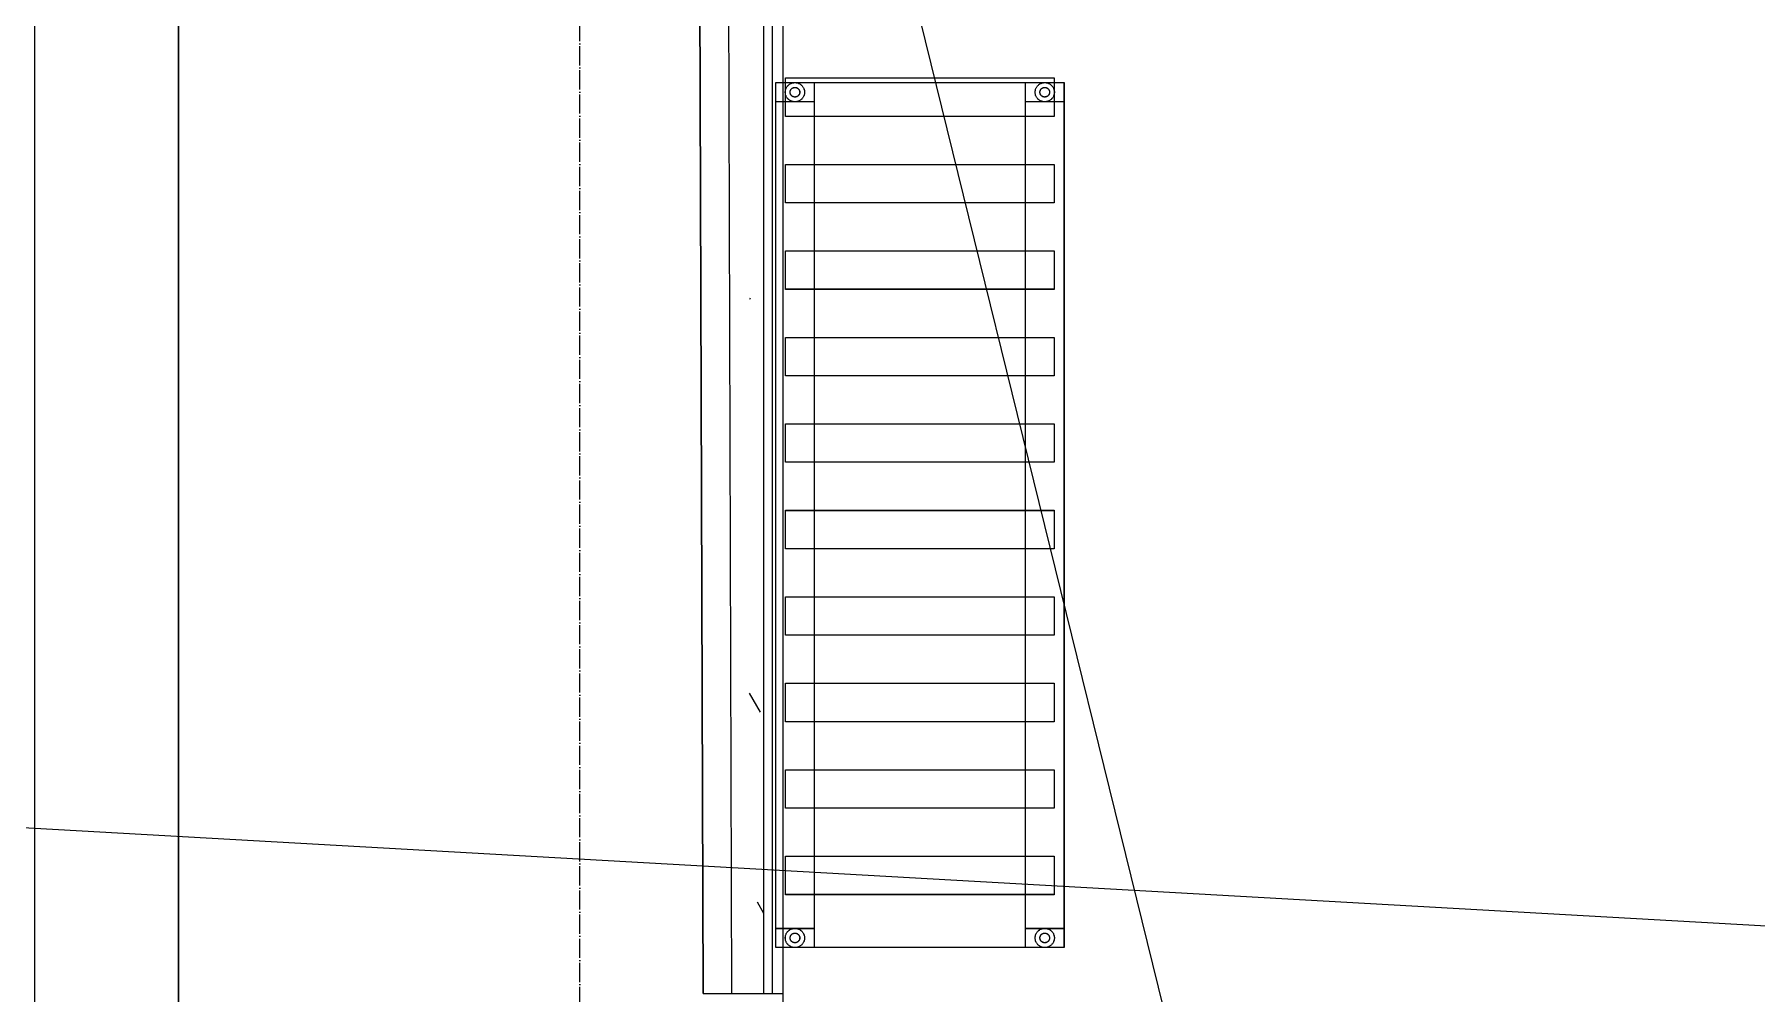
# Model space of a CAD drawing. Header units: millimetres. Extents: x -32 to 417638015, y -35 to 175284279.
# Drawn here: x 214976 to 216769, y 83499 to 84497 of the extents above; entities that cross this region are included whole.
import ezdxf
from ezdxf.enums import TextEntityAlignment as Align

# ---------------------------------------------------------------- set-up
doc = ezdxf.new("R2010")
doc.units = ezdxf.units.MM
doc.linetypes.add('ADSK_Линия сетки', pattern=[25, 20, -2.5, 0, -2.5])
for name, color, linetype, lineweight in [('_ЭМ_ТХ_пищеблок', 7, 'Continuous', 30), ('Атрибут', 7, 'Continuous', 5), ('Оси', 253, 'Continuous', 9), ('Перекрытие', 7, 'Continuous', 18), ('Стены внутренние', 7, 'Continuous', 18), ('Стены несущие', 7, 'Continuous', 30), ('Стены отделка', 7, 'Continuous', 30), ('Стены штриховка', 7, 'Continuous', 9), ('ШТРИХОВКА', 252, 'Continuous', 15)]:
    doc.layers.add(name, color=color, linetype=linetype, lineweight=lineweight)
for name, color, linetype in [('PDF __ЭМ_Надписи', 7, 'Continuous'), ('PLAN', 1, 'Continuous'), ('ЭОМ_Лотки рабочие', 5, 'Continuous')]:
    doc.layers.add(name, color=color, linetype=linetype)
doc.styles.add('ISOCPEUR', font='isocpeur.ttf', dxfattribs={"width": 0.85, "height": 275})

# ---------------------------------------------------------------- blocks, each defined once
blk = doc.blocks.new('_ЭМ_ТХ_Пищеблок')
at = {"layer": 'PLAN', "color": 8}
for points in [[(52553.8, 34813.2), (52553.8, 34833.2)], [(52553.8, 34833.2), (52593.8, 34833.2)], [(52563.8, 34823.2), (52563.8, 34823.8), (52563.9, 34824.5), (52564, 34825.2), (52564.1, 34825.8), (52564.3, 34826.4), (52564.5, 34827), (52564.8, 34827.6), (52565.1, 34828.2), (52565.5, 34828.7), (52565.8, 34829.3), (52566.2, 34829.8), (52566.7, 34830.2), (52567.2, 34830.7), (52567.7, 34831.1), (52568.2, 34831.5), (52568.8, 34831.8), (52569.4, 34832.2), (52570, 34832.4), (52570.6, 34832.7), (52571.2, 34832.8), (52571.8, 34833), (52572.5, 34833.1), (52573.1, 34833.2), (52573.8, 34833.2), (52574.4, 34833.2), (52575.1, 34833.1), (52575.7, 34833), (52576.3, 34832.8), (52577, 34832.7), (52577.6, 34832.4), (52578.2, 34832.2), (52578.8, 34831.8), (52579.3, 34831.5), (52579.9, 34831.1), (52580.4, 34830.7), (52580.9, 34830.2), (52581.3, 34829.8), (52581.7, 34829.3), (52582.1, 34828.7), (52582.4, 34828.2), (52582.7, 34827.6), (52583, 34827), (52583.2, 34826.4), (52583.4, 34825.8), (52583.6, 34825.2), (52583.7, 34824.5), (52583.8, 34823.8), (52583.8, 34823.2)], [(52563.9, 34798), (52563.9, 34838), (52843.7, 34838), (52843.7, 34798), (52563.9, 34798)], [(52568.8, 34823.2), (52568.8, 34823.5), (52568.8, 34823.8), (52568.9, 34824.2), (52568.9, 34824.5), (52569, 34824.8), (52569.2, 34825.1), (52569.3, 34825.4), (52569.4, 34825.7), (52569.6, 34826), (52569.8, 34826.2), (52570, 34826.5), (52570.2, 34826.7), (52570.5, 34826.9), (52570.7, 34827.1), (52571, 34827.3), (52571.3, 34827.5), (52571.6, 34827.7), (52571.9, 34827.8), (52572.2, 34827.9), (52572.5, 34828), (52572.8, 34828.1), (52573.1, 34828.1), (52573.5, 34828.2), (52573.8, 34828.2), (52574.1, 34828.2), (52574.4, 34828.1), (52574.7, 34828.1), (52575.1, 34828), (52575.4, 34827.9), (52575.7, 34827.8), (52576, 34827.7), (52576.3, 34827.5), (52576.6, 34827.3), (52576.8, 34827.1), (52577.1, 34826.9), (52577.3, 34826.7), (52577.5, 34826.5), (52577.7, 34826.2), (52577.9, 34826), (52578.1, 34825.7), (52578.3, 34825.4), (52578.4, 34825.1), (52578.5, 34824.8), (52578.6, 34824.5), (52578.7, 34824.2), (52578.7, 34823.8), (52578.8, 34823.5), (52578.8, 34823.2)], [(52593.8, 34833.2), (52593.8, 34813.2)], [(52813.8, 34833.1), (52593.8, 34833.1)], [(52813.8, 34813.2), (52813.8, 34833.2)], [(52813.8, 34833.2), (52853.8, 34833.2)], [(52823.8, 34823.2), (52823.8, 34823.8), (52823.9, 34824.5), (52824, 34825.2), (52824.1, 34825.8), (52824.3, 34826.4), (52824.5, 34827), (52824.8, 34827.6), (52825.1, 34828.2), (52825.5, 34828.7), (52825.8, 34829.3), (52826.2, 34829.8), (52826.7, 34830.2), (52827.2, 34830.7), (52827.7, 34831.1), (52828.2, 34831.5), (52828.8, 34831.8), (52829.4, 34832.2), (52830, 34832.4), (52830.6, 34832.7), (52831.2, 34832.8), (52831.8, 34833), (52832.5, 34833.1), (52833.1, 34833.2), (52833.8, 34833.2), (52834.4, 34833.2), (52835.1, 34833.1), (52835.7, 34833), (52836.3, 34832.8), (52837, 34832.7), (52837.6, 34832.4), (52838.2, 34832.2), (52838.8, 34831.8), (52839.3, 34831.5), (52839.9, 34831.1), (52840.4, 34830.7), (52840.9, 34830.2), (52841.3, 34829.8), (52841.7, 34829.3), (52842.1, 34828.7), (52842.4, 34828.2), (52842.7, 34827.6), (52843, 34827), (52843.2, 34826.4), (52843.4, 34825.8), (52843.6, 34825.2), (52843.7, 34824.5), (52843.8, 34823.8), (52843.8, 34823.2)], [(52828.8, 34823.2), (52828.8, 34823.5), (52828.8, 34823.8), (52828.9, 34824.2), (52828.9, 34824.5), (52829, 34824.8), (52829.2, 34825.1), (52829.3, 34825.4), (52829.4, 34825.7), (52829.6, 34826), (52829.8, 34826.2), (52830, 34826.5), (52830.2, 34826.7), (52830.5, 34826.9), (52830.7, 34827.1), (52831, 34827.3), (52831.3, 34827.5), (52831.6, 34827.7), (52831.9, 34827.8), (52832.2, 34827.9), (52832.5, 34828), (52832.8, 34828.1), (52833.1, 34828.1), (52833.5, 34828.2), (52833.8, 34828.2), (52834.1, 34828.2), (52834.4, 34828.1), (52834.7, 34828.1), (52835.1, 34828), (52835.4, 34827.9), (52835.7, 34827.8), (52836, 34827.7), (52836.3, 34827.5), (52836.6, 34827.3), (52836.8, 34827.1), (52837.1, 34826.9), (52837.3, 34826.7), (52837.5, 34826.5), (52837.7, 34826.2), (52837.9, 34826), (52838.1, 34825.7), (52838.3, 34825.4), (52838.4, 34825.1), (52838.5, 34824.8), (52838.6, 34824.5), (52838.7, 34824.2), (52838.7, 34823.8), (52838.8, 34823.5), (52838.8, 34823.2)], [(52853.8, 34833.2), (52853.8, 34813.2)], [(52593.8, 34813.2), (52553.8, 34813.2)], [(52553.8, 33953.2), (52553.8, 34813.2)], [(52553.9, 33953.2), (52553.9, 34813.2)], [(52583.8, 34823.2), (52583.8, 34822.5), (52583.7, 34821.9), (52583.6, 34821.2), (52583.4, 34820.6), (52583.2, 34819.9), (52583, 34819.3), (52582.7, 34818.8), (52582.4, 34818.2), (52582.1, 34817.6), (52581.7, 34817.1), (52581.3, 34816.6), (52580.9, 34816.1), (52580.4, 34815.7), (52579.9, 34815.3), (52579.3, 34814.9), (52578.8, 34814.5), (52578.2, 34814.2), (52577.6, 34813.9), (52577, 34813.7), (52576.3, 34813.5), (52575.7, 34813.4), (52575.1, 34813.3), (52574.4, 34813.2), (52573.8, 34813.2), (52573.1, 34813.2), (52572.5, 34813.3), (52571.8, 34813.4), (52571.2, 34813.5), (52570.6, 34813.7), (52570, 34813.9), (52569.4, 34814.2), (52568.8, 34814.5), (52568.2, 34814.9), (52567.7, 34815.3), (52567.2, 34815.7), (52566.7, 34816.1), (52566.2, 34816.6), (52565.8, 34817.1), (52565.5, 34817.6), (52565.1, 34818.2), (52564.8, 34818.8), (52564.5, 34819.3), (52564.3, 34819.9), (52564.1, 34820.6), (52564, 34821.2), (52563.9, 34821.9), (52563.8, 34822.5), (52563.8, 34823.2)], [(52578.8, 34823.2), (52578.8, 34822.8), (52578.7, 34822.5), (52578.7, 34822.2), (52578.6, 34821.9), (52578.5, 34821.6), (52578.4, 34821.3), (52578.3, 34821), (52578.1, 34820.7), (52577.9, 34820.4), (52577.7, 34820.1), (52577.5, 34819.9), (52577.3, 34819.7), (52577.1, 34819.4), (52576.8, 34819.2), (52576.6, 34819), (52576.3, 34818.8), (52576, 34818.7), (52575.7, 34818.6), (52575.4, 34818.4), (52575.1, 34818.3), (52574.7, 34818.3), (52574.4, 34818.2), (52574.1, 34818.2), (52573.8, 34818.2), (52573.5, 34818.2), (52573.1, 34818.2), (52572.8, 34818.3), (52572.5, 34818.3), (52572.2, 34818.4), (52571.9, 34818.6), (52571.6, 34818.7), (52571.3, 34818.8), (52571, 34819), (52570.7, 34819.2), (52570.5, 34819.4), (52570.2, 34819.7), (52570, 34819.9), (52569.8, 34820.1), (52569.6, 34820.4), (52569.4, 34820.7), (52569.3, 34821), (52569.2, 34821.3), (52569, 34821.6), (52568.9, 34821.9), (52568.9, 34822.2), (52568.8, 34822.5), (52568.8, 34822.8), (52568.8, 34823.2)], [(52593.8, 34813.2), (52593.8, 33953.2)], [(52853.8, 34813.2), (52813.8, 34813.2)], [(52813.8, 33953.2), (52813.8, 34813.2)], [(52843.8, 34823.2), (52843.8, 34822.5), (52843.7, 34821.9), (52843.6, 34821.2), (52843.4, 34820.6), (52843.2, 34819.9), (52843, 34819.3), (52842.7, 34818.8), (52842.4, 34818.2), (52842.1, 34817.6), (52841.7, 34817.1), (52841.3, 34816.6), (52840.9, 34816.1), (52840.4, 34815.7), (52839.9, 34815.3), (52839.3, 34814.9), (52838.8, 34814.5), (52838.2, 34814.2), (52837.6, 34813.9), (52837, 34813.7), (52836.3, 34813.5), (52835.7, 34813.4), (52835.1, 34813.3), (52834.4, 34813.2), (52833.8, 34813.2), (52833.1, 34813.2), (52832.5, 34813.3), (52831.8, 34813.4), (52831.2, 34813.5), (52830.6, 34813.7), (52830, 34813.9), (52829.4, 34814.2), (52828.8, 34814.5), (52828.2, 34814.9), (52827.7, 34815.3), (52827.2, 34815.7), (52826.7, 34816.1), (52826.2, 34816.6), (52825.8, 34817.1), (52825.5, 34817.6), (52825.1, 34818.2), (52824.8, 34818.8), (52824.5, 34819.3), (52824.3, 34819.9), (52824.1, 34820.6), (52824, 34821.2), (52823.9, 34821.9), (52823.8, 34822.5), (52823.8, 34823.2)], [(52838.8, 34823.2), (52838.8, 34822.8), (52838.7, 34822.5), (52838.7, 34822.2), (52838.6, 34821.9), (52838.5, 34821.6), (52838.4, 34821.3), (52838.3, 34821), (52838.1, 34820.7), (52837.9, 34820.4), (52837.7, 34820.1), (52837.5, 34819.9), (52837.3, 34819.7), (52837.1, 34819.4), (52836.8, 34819.2), (52836.6, 34819), (52836.3, 34818.8), (52836, 34818.7), (52835.7, 34818.6), (52835.4, 34818.4), (52835.1, 34818.3), (52834.7, 34818.3), (52834.4, 34818.2), (52834.1, 34818.2), (52833.8, 34818.2), (52833.5, 34818.2), (52833.1, 34818.2), (52832.8, 34818.3), (52832.5, 34818.3), (52832.2, 34818.4), (52831.9, 34818.6), (52831.6, 34818.7), (52831.3, 34818.8), (52831, 34819), (52830.7, 34819.2), (52830.5, 34819.4), (52830.2, 34819.7), (52830, 34819.9), (52829.8, 34820.1), (52829.6, 34820.4), (52829.4, 34820.7), (52829.3, 34821), (52829.2, 34821.3), (52829, 34821.6), (52828.9, 34821.9), (52828.9, 34822.2), (52828.8, 34822.5), (52828.8, 34822.8), (52828.8, 34823.2)], [(52853.7, 34813.2), (52853.7, 33953.2)], [(52853.8, 34813.2), (52853.8, 33953.2)], [(52563.9, 34708), (52563.9, 34748), (52843.7, 34748), (52843.7, 34708), (52563.9, 34708)], [(52563.9, 34618.1), (52563.9, 34658.1), (52843.7, 34658.1), (52843.7, 34618.1), (52563.9, 34618.1)], [(52563.9, 34528.1), (52563.9, 34568.1), (52843.7, 34568.1), (52843.7, 34528.1), (52563.9, 34528.1)], [(52563.9, 34438.1), (52563.9, 34478.1), (52843.7, 34478.1), (52843.7, 34438.1), (52563.9, 34438.1)], [(52563.9, 34348.1), (52563.9, 34388.1), (52843.7, 34388.1), (52843.7, 34348.1), (52563.9, 34348.1)], [(52563.9, 34258.2), (52563.9, 34298.2), (52843.7, 34298.2), (52843.7, 34258.2), (52563.9, 34258.2)], [(52563.9, 34168.2), (52563.9, 34208.2), (52843.7, 34208.2), (52843.7, 34168.2), (52563.9, 34168.2)], [(52563.9, 34078.2), (52563.9, 34118.2), (52843.7, 34118.2), (52843.7, 34078.2), (52563.9, 34078.2)], [(52563.9, 33988.2), (52563.9, 34028.2), (52843.7, 34028.2), (52843.7, 33988.2), (52563.9, 33988.2)], [(52553.8, 33933.2), (52553.8, 33953.2)], [(52553.8, 33953.2), (52593.8, 33953.2)], [(52563.8, 33943.2), (52563.8, 33943.8), (52563.9, 33944.5), (52564, 33945.2), (52564.1, 33945.8), (52564.3, 33946.4), (52564.5, 33947), (52564.8, 33947.6), (52565.1, 33948.2), (52565.5, 33948.7), (52565.8, 33949.3), (52566.2, 33949.8), (52566.7, 33950.2), (52567.2, 33950.7), (52567.7, 33951.1), (52568.2, 33951.5), (52568.8, 33951.8), (52569.4, 33952.2), (52570, 33952.4), (52570.6, 33952.7), (52571.2, 33952.8), (52571.8, 33953), (52572.5, 33953.1), (52573.1, 33953.2), (52573.8, 33953.2), (52574.4, 33953.2), (52575.1, 33953.1), (52575.7, 33953), (52576.3, 33952.8), (52577, 33952.7), (52577.6, 33952.4), (52578.2, 33952.2), (52578.8, 33951.8), (52579.3, 33951.5), (52579.9, 33951.1), (52580.4, 33950.7), (52580.9, 33950.2), (52581.3, 33949.8), (52581.7, 33949.3), (52582.1, 33948.7), (52582.4, 33948.2), (52582.7, 33947.6), (52583, 33947), (52583.2, 33946.4), (52583.4, 33945.8), (52583.6, 33945.2), (52583.7, 33944.5), (52583.8, 33943.8), (52583.8, 33943.2)], [(52568.8, 33943.2), (52568.8, 33943.5), (52568.8, 33943.8), (52568.9, 33944.2), (52568.9, 33944.5), (52569, 33944.8), (52569.2, 33945.1), (52569.3, 33945.4), (52569.4, 33945.7), (52569.6, 33946), (52569.8, 33946.2), (52570, 33946.5), (52570.2, 33946.7), (52570.5, 33946.9), (52570.7, 33947.1), (52571, 33947.3), (52571.3, 33947.5), (52571.6, 33947.7), (52571.9, 33947.8), (52572.2, 33947.9), (52572.5, 33948), (52572.8, 33948.1), (52573.1, 33948.1), (52573.5, 33948.2), (52573.8, 33948.2), (52574.1, 33948.2), (52574.4, 33948.1), (52574.7, 33948.1), (52575.1, 33948), (52575.4, 33947.9), (52575.7, 33947.8), (52576, 33947.7), (52576.3, 33947.5), (52576.6, 33947.3), (52576.8, 33947.1), (52577.1, 33946.9), (52577.3, 33946.7), (52577.5, 33946.5), (52577.7, 33946.2), (52577.9, 33946), (52578.1, 33945.7), (52578.3, 33945.4), (52578.4, 33945.1), (52578.5, 33944.8), (52578.6, 33944.5), (52578.7, 33944.2), (52578.7, 33943.8), (52578.8, 33943.5), (52578.8, 33943.2)], [(52593.8, 33953.2), (52593.8, 33933.2)], [(52813.8, 33953.2), (52853.8, 33953.2)], [(52813.8, 33933.2), (52813.8, 33953.2)], [(52823.8, 33943.2), (52823.8, 33943.8), (52823.9, 33944.5), (52824, 33945.2), (52824.1, 33945.8), (52824.3, 33946.4), (52824.5, 33947), (52824.8, 33947.6), (52825.1, 33948.2), (52825.5, 33948.7), (52825.8, 33949.3), (52826.2, 33949.8), (52826.7, 33950.2), (52827.2, 33950.7), (52827.7, 33951.1), (52828.2, 33951.5), (52828.8, 33951.8), (52829.4, 33952.2), (52830, 33952.4), (52830.6, 33952.7), (52831.2, 33952.8), (52831.8, 33953), (52832.5, 33953.1), (52833.1, 33953.2), (52833.8, 33953.2), (52834.4, 33953.2), (52835.1, 33953.1), (52835.7, 33953), (52836.3, 33952.8), (52837, 33952.7), (52837.6, 33952.4), (52838.2, 33952.2), (52838.8, 33951.8), (52839.3, 33951.5), (52839.9, 33951.1), (52840.4, 33950.7), (52840.9, 33950.2), (52841.3, 33949.8), (52841.7, 33949.3), (52842.1, 33948.7), (52842.4, 33948.2), (52842.7, 33947.6), (52843, 33947), (52843.2, 33946.4), (52843.4, 33945.8), (52843.6, 33945.2), (52843.7, 33944.5), (52843.8, 33943.8), (52843.8, 33943.2)], [(52828.8, 33943.2), (52828.8, 33943.5), (52828.8, 33943.8), (52828.9, 33944.2), (52828.9, 33944.5), (52829, 33944.8), (52829.2, 33945.1), (52829.3, 33945.4), (52829.4, 33945.7), (52829.6, 33946), (52829.8, 33946.2), (52830, 33946.5), (52830.2, 33946.7), (52830.5, 33946.9), (52830.7, 33947.1), (52831, 33947.3), (52831.3, 33947.5), (52831.6, 33947.7), (52831.9, 33947.8), (52832.2, 33947.9), (52832.5, 33948), (52832.8, 33948.1), (52833.1, 33948.1), (52833.5, 33948.2), (52833.8, 33948.2), (52834.1, 33948.2), (52834.4, 33948.1), (52834.7, 33948.1), (52835.1, 33948), (52835.4, 33947.9), (52835.7, 33947.8), (52836, 33947.7), (52836.3, 33947.5), (52836.6, 33947.3), (52836.8, 33947.1), (52837.1, 33946.9), (52837.3, 33946.7), (52837.5, 33946.5), (52837.7, 33946.2), (52837.9, 33946), (52838.1, 33945.7), (52838.3, 33945.4), (52838.4, 33945.1), (52838.5, 33944.8), (52838.6, 33944.5), (52838.7, 33944.2), (52838.7, 33943.8), (52838.8, 33943.5), (52838.8, 33943.2)], [(52853.8, 33953.2), (52853.8, 33933.2)], [(52593.8, 33933.2), (52553.8, 33933.2)], [(52583.8, 33943.2), (52583.8, 33942.5), (52583.7, 33941.9), (52583.6, 33941.2), (52583.4, 33940.6), (52583.2, 33939.9), (52583, 33939.3), (52582.7, 33938.8), (52582.4, 33938.2), (52582.1, 33937.6), (52581.7, 33937.1), (52581.3, 33936.6), (52580.9, 33936.1), (52580.4, 33935.7), (52579.9, 33935.3), (52579.3, 33934.9), (52578.8, 33934.5), (52578.2, 33934.2), (52577.6, 33933.9), (52577, 33933.7), (52576.3, 33933.5), (52575.7, 33933.4), (52575.1, 33933.3), (52574.4, 33933.2), (52573.8, 33933.2), (52573.1, 33933.2), (52572.5, 33933.3), (52571.8, 33933.4), (52571.2, 33933.5), (52570.6, 33933.7), (52570, 33933.9), (52569.4, 33934.2), (52568.8, 33934.5), (52568.2, 33934.9), (52567.7, 33935.3), (52567.2, 33935.7), (52566.7, 33936.1), (52566.2, 33936.6), (52565.8, 33937.1), (52565.5, 33937.6), (52565.1, 33938.2), (52564.8, 33938.8), (52564.5, 33939.3), (52564.3, 33939.9), (52564.1, 33940.6), (52564, 33941.2), (52563.9, 33941.9), (52563.8, 33942.5), (52563.8, 33943.2)], [(52578.8, 33943.2), (52578.8, 33942.8), (52578.7, 33942.5), (52578.7, 33942.2), (52578.6, 33941.9), (52578.5, 33941.6), (52578.4, 33941.3), (52578.3, 33941), (52578.1, 33940.7), (52577.9, 33940.4), (52577.7, 33940.1), (52577.5, 33939.9), (52577.3, 33939.7), (52577.1, 33939.4), (52576.8, 33939.2), (52576.6, 33939), (52576.3, 33938.8), (52576, 33938.7), (52575.7, 33938.6), (52575.4, 33938.4), (52575.1, 33938.3), (52574.7, 33938.3), (52574.4, 33938.2), (52574.1, 33938.2), (52573.8, 33938.2), (52573.5, 33938.2), (52573.1, 33938.2), (52572.8, 33938.3), (52572.5, 33938.3), (52572.2, 33938.4), (52571.9, 33938.6), (52571.6, 33938.7), (52571.3, 33938.8), (52571, 33939), (52570.7, 33939.2), (52570.5, 33939.4), (52570.2, 33939.7), (52570, 33939.9), (52569.8, 33940.1), (52569.6, 33940.4), (52569.4, 33940.7), (52569.3, 33941), (52569.2, 33941.3), (52569, 33941.6), (52568.9, 33941.9), (52568.9, 33942.2), (52568.8, 33942.5), (52568.8, 33942.8), (52568.8, 33943.2)], [(52813.8, 33933.3), (52593.8, 33933.3)], [(52853.8, 33933.2), (52813.8, 33933.2)], [(52843.8, 33943.2), (52843.8, 33942.5), (52843.7, 33941.9), (52843.6, 33941.2), (52843.4, 33940.6), (52843.2, 33939.9), (52843, 33939.3), (52842.7, 33938.8), (52842.4, 33938.2), (52842.1, 33937.6), (52841.7, 33937.1), (52841.3, 33936.6), (52840.9, 33936.1), (52840.4, 33935.7), (52839.9, 33935.3), (52839.3, 33934.9), (52838.8, 33934.5), (52838.2, 33934.2), (52837.6, 33933.9), (52837, 33933.7), (52836.3, 33933.5), (52835.7, 33933.4), (52835.1, 33933.3), (52834.4, 33933.2), (52833.8, 33933.2), (52833.1, 33933.2), (52832.5, 33933.3), (52831.8, 33933.4), (52831.2, 33933.5), (52830.6, 33933.7), (52830, 33933.9), (52829.4, 33934.2), (52828.8, 33934.5), (52828.2, 33934.9), (52827.7, 33935.3), (52827.2, 33935.7), (52826.7, 33936.1), (52826.2, 33936.6), (52825.8, 33937.1), (52825.5, 33937.6), (52825.1, 33938.2), (52824.8, 33938.8), (52824.5, 33939.3), (52824.3, 33939.9), (52824.1, 33940.6), (52824, 33941.2), (52823.9, 33941.9), (52823.8, 33942.5), (52823.8, 33943.2)], [(52838.8, 33943.2), (52838.8, 33942.8), (52838.7, 33942.5), (52838.7, 33942.2), (52838.6, 33941.9), (52838.5, 33941.6), (52838.4, 33941.3), (52838.3, 33941), (52838.1, 33940.7), (52837.9, 33940.4), (52837.7, 33940.1), (52837.5, 33939.9), (52837.3, 33939.7), (52837.1, 33939.4), (52836.8, 33939.2), (52836.6, 33939), (52836.3, 33938.8), (52836, 33938.7), (52835.7, 33938.6), (52835.4, 33938.4), (52835.1, 33938.3), (52834.7, 33938.3), (52834.4, 33938.2), (52834.1, 33938.2), (52833.8, 33938.2), (52833.5, 33938.2), (52833.1, 33938.2), (52832.8, 33938.3), (52832.5, 33938.3), (52832.2, 33938.4), (52831.9, 33938.6), (52831.6, 33938.7), (52831.3, 33938.8), (52831, 33939), (52830.7, 33939.2), (52830.5, 33939.4), (52830.2, 33939.7), (52830, 33939.9), (52829.8, 33940.1), (52829.6, 33940.4), (52829.4, 33940.7), (52829.3, 33941), (52829.2, 33941.3), (52829, 33941.6), (52828.9, 33941.9), (52828.9, 33942.2), (52828.8, 33942.5), (52828.8, 33942.8), (52828.8, 33943.2)]]:
    blk.add_lwpolyline(points, dxfattribs=at)
at = {"layer": 'Атрибут', "color": 8, "style": 'ISOCPEUR', "width": 0.85}
blk.add_attdef('№_ПОЗИЦИИ', text='', height=150, rotation=90, dxfattribs=at).set_placement((58331.7, 39155.2), align=Align.MIDDLE_CENTER)
blk = doc.blocks.new('ТХ пищеблок....')
at = {"layer": 'PLAN', "color": 8}
for points in [[(-111.5, 19481), (-111.5, 19501)], [(-111.5, 19501), (-71.5, 19501)], [(-101.5, 19491), (-101.5, 19491.7), (-101.4, 19492.4), (-101.3, 19493), (-101.2, 19493.6), (-101, 19494.3), (-100.7, 19494.9), (-100.5, 19495.5), (-100.2, 19496), (-99.8, 19496.6), (-99.5, 19497.1), (-99, 19497.6), (-98.6, 19498.1), (-98.1, 19498.5), (-97.6, 19499), (-97.1, 19499.3), (-96.5, 19499.7), (-95.9, 19500), (-95.3, 19500.3), (-94.7, 19500.5), (-94.1, 19500.7), (-93.4, 19500.8), (-92.8, 19501), (-92.2, 19501), (-91.5, 19501), (-90.9, 19501), (-90.2, 19501), (-89.6, 19500.8), (-88.9, 19500.7), (-88.3, 19500.5), (-87.7, 19500.3), (-87.1, 19500), (-86.5, 19499.7), (-85.9, 19499.3), (-85.4, 19499), (-84.9, 19498.5), (-84.4, 19498.1), (-84, 19497.6), (-83.6, 19497.1), (-83.2, 19496.6), (-82.9, 19496), (-82.5, 19495.5), (-82.3, 19494.9), (-82.1, 19494.3), (-81.9, 19493.6), (-81.7, 19493), (-81.6, 19492.4), (-81.5, 19491.7), (-81.5, 19491)], [(-101.4, 19465.9), (-101.4, 19505.9), (178.4, 19505.9), (178.4, 19465.9), (-101.4, 19465.9)], [(-71.5, 19501), (-71.5, 19481)], [(148.5, 19500.9), (-71.5, 19500.9)], [(148.5, 19481), (148.5, 19501)], [(148.5, 19501), (188.5, 19501)], [(158.5, 19491), (158.5, 19491.7), (158.6, 19492.4), (158.7, 19493), (158.8, 19493.6), (159, 19494.3), (159.3, 19494.9), (159.5, 19495.5), (159.8, 19496), (160.2, 19496.6), (160.5, 19497.1), (161, 19497.6), (161.4, 19498.1), (161.9, 19498.5), (162.4, 19499), (162.9, 19499.3), (163.5, 19499.7), (164.1, 19500), (164.7, 19500.3), (165.3, 19500.5), (165.9, 19500.7), (166.6, 19500.8), (167.2, 19501), (167.8, 19501), (168.5, 19501), (169.1, 19501), (169.8, 19501), (170.4, 19500.8), (171.1, 19500.7), (171.7, 19500.5), (172.3, 19500.3), (172.9, 19500), (173.5, 19499.7), (174.1, 19499.3), (174.6, 19499), (175.1, 19498.5), (175.6, 19498.1), (176, 19497.6), (176.4, 19497.1), (176.8, 19496.6), (177.1, 19496), (177.5, 19495.5), (177.7, 19494.9), (177.9, 19494.3), (178.1, 19493.6), (178.3, 19493), (178.4, 19492.4), (178.5, 19491.7), (178.5, 19491)], [(188.5, 19501), (188.5, 19481)], [(-81.5, 19491), (-81.5, 19490.4), (-81.6, 19489.7), (-81.7, 19489.1), (-81.9, 19488.4), (-82.1, 19487.8), (-82.3, 19487.2), (-82.5, 19486.6), (-82.9, 19486), (-83.2, 19485.5), (-83.6, 19485), (-84, 19484.5), (-84.4, 19484), (-84.9, 19483.5), (-85.4, 19483.1), (-85.9, 19482.7), (-86.5, 19482.4), (-87.1, 19482.1), (-87.7, 19481.8), (-88.3, 19481.6), (-88.9, 19481.4), (-89.6, 19481.2), (-90.2, 19481.1), (-90.9, 19481.1), (-91.5, 19481), (-92.2, 19481.1), (-92.8, 19481.1), (-93.4, 19481.2), (-94.1, 19481.4), (-94.7, 19481.6), (-95.3, 19481.8), (-95.9, 19482.1), (-96.5, 19482.4), (-97.1, 19482.7), (-97.6, 19483.1), (-98.1, 19483.5), (-98.6, 19484), (-99, 19484.5), (-99.5, 19485), (-99.8, 19485.5), (-100.2, 19486), (-100.5, 19486.6), (-100.7, 19487.2), (-101, 19487.8), (-101.2, 19488.4), (-101.3, 19489.1), (-101.4, 19489.7), (-101.5, 19490.4), (-101.5, 19491)], [(-96.5, 19491), (-96.5, 19491.4), (-96.5, 19491.7), (-96.4, 19492), (-96.3, 19492.3), (-96.2, 19492.7), (-96.1, 19493), (-96, 19493.3), (-95.8, 19493.5), (-95.7, 19493.8), (-95.5, 19494.1), (-95.3, 19494.3), (-95.1, 19494.6), (-94.8, 19494.8), (-94.6, 19495), (-94.3, 19495.2), (-94, 19495.4), (-93.7, 19495.5), (-93.4, 19495.7), (-93.1, 19495.8), (-92.8, 19495.9), (-92.5, 19495.9), (-92.2, 19496), (-91.8, 19496), (-91.5, 19496), (-91.2, 19496), (-90.9, 19496), (-90.5, 19495.9), (-90.2, 19495.9), (-89.9, 19495.8), (-89.6, 19495.7), (-89.3, 19495.5), (-89, 19495.4), (-88.7, 19495.2), (-88.5, 19495), (-88.2, 19494.8), (-88, 19494.6), (-87.7, 19494.3), (-87.5, 19494.1), (-87.4, 19493.8), (-87.2, 19493.5), (-87, 19493.3), (-86.9, 19493), (-86.8, 19492.7), (-86.7, 19492.3), (-86.6, 19492), (-86.6, 19491.7), (-86.5, 19491.4), (-86.5, 19491)], [(-86.5, 19491), (-86.5, 19490.7), (-86.6, 19490.4), (-86.6, 19490.1), (-86.7, 19489.7), (-86.8, 19489.4), (-86.9, 19489.1), (-87, 19488.8), (-87.2, 19488.5), (-87.4, 19488.3), (-87.5, 19488), (-87.7, 19487.7), (-88, 19487.5), (-88.2, 19487.3), (-88.5, 19487.1), (-88.7, 19486.9), (-89, 19486.7), (-89.3, 19486.6), (-89.6, 19486.4), (-89.9, 19486.3), (-90.2, 19486.2), (-90.5, 19486.1), (-90.9, 19486.1), (-91.2, 19486), (-91.5, 19486), (-91.8, 19486), (-92.2, 19486.1), (-92.5, 19486.1), (-92.8, 19486.2), (-93.1, 19486.3), (-93.4, 19486.4), (-93.7, 19486.6), (-94, 19486.7), (-94.3, 19486.9), (-94.6, 19487.1), (-94.8, 19487.3), (-95.1, 19487.5), (-95.3, 19487.7), (-95.5, 19488), (-95.7, 19488.3), (-95.8, 19488.5), (-96, 19488.8), (-96.1, 19489.1), (-96.2, 19489.4), (-96.3, 19489.7), (-96.4, 19490.1), (-96.5, 19490.4), (-96.5, 19490.7), (-96.5, 19491)], [(178.5, 19491), (178.5, 19490.4), (178.4, 19489.7), (178.3, 19489.1), (178.1, 19488.4), (177.9, 19487.8), (177.7, 19487.2), (177.5, 19486.6), (177.1, 19486), (176.8, 19485.5), (176.4, 19485), (176, 19484.5), (175.6, 19484), (175.1, 19483.5), (174.6, 19483.1), (174.1, 19482.7), (173.5, 19482.4), (172.9, 19482.1), (172.3, 19481.8), (171.7, 19481.6), (171.1, 19481.4), (170.4, 19481.2), (169.8, 19481.1), (169.1, 19481.1), (168.5, 19481), (167.8, 19481.1), (167.2, 19481.1), (166.6, 19481.2), (165.9, 19481.4), (165.3, 19481.6), (164.7, 19481.8), (164.1, 19482.1), (163.5, 19482.4), (162.9, 19482.7), (162.4, 19483.1), (161.9, 19483.5), (161.4, 19484), (161, 19484.5), (160.5, 19485), (160.2, 19485.5), (159.8, 19486), (159.5, 19486.6), (159.3, 19487.2), (159, 19487.8), (158.8, 19488.4), (158.7, 19489.1), (158.6, 19489.7), (158.5, 19490.4), (158.5, 19491)], [(163.5, 19491), (163.5, 19491.4), (163.5, 19491.7), (163.6, 19492), (163.7, 19492.3), (163.8, 19492.7), (163.9, 19493), (164, 19493.3), (164.2, 19493.5), (164.3, 19493.8), (164.5, 19494.1), (164.7, 19494.3), (164.9, 19494.6), (165.2, 19494.8), (165.4, 19495), (165.7, 19495.2), (166, 19495.4), (166.3, 19495.5), (166.6, 19495.7), (166.9, 19495.8), (167.2, 19495.9), (167.5, 19495.9), (167.8, 19496), (168.2, 19496), (168.5, 19496), (168.8, 19496), (169.1, 19496), (169.5, 19495.9), (169.8, 19495.9), (170.1, 19495.8), (170.4, 19495.7), (170.7, 19495.5), (171, 19495.4), (171.3, 19495.2), (171.5, 19495), (171.8, 19494.8), (172, 19494.6), (172.3, 19494.3), (172.5, 19494.1), (172.6, 19493.8), (172.8, 19493.5), (173, 19493.3), (173.1, 19493), (173.2, 19492.7), (173.3, 19492.3), (173.4, 19492), (173.4, 19491.7), (173.5, 19491.4), (173.5, 19491)], [(173.5, 19491), (173.5, 19490.7), (173.4, 19490.4), (173.4, 19490.1), (173.3, 19489.7), (173.2, 19489.4), (173.1, 19489.1), (173, 19488.8), (172.8, 19488.5), (172.6, 19488.3), (172.5, 19488), (172.3, 19487.7), (172, 19487.5), (171.8, 19487.3), (171.5, 19487.1), (171.3, 19486.9), (171, 19486.7), (170.7, 19486.6), (170.4, 19486.4), (170.1, 19486.3), (169.8, 19486.2), (169.5, 19486.1), (169.1, 19486.1), (168.8, 19486), (168.5, 19486), (168.2, 19486), (167.8, 19486.1), (167.5, 19486.1), (167.2, 19486.2), (166.9, 19486.3), (166.6, 19486.4), (166.3, 19486.6), (166, 19486.7), (165.7, 19486.9), (165.4, 19487.1), (165.2, 19487.3), (164.9, 19487.5), (164.7, 19487.7), (164.5, 19488), (164.3, 19488.3), (164.2, 19488.5), (164, 19488.8), (163.9, 19489.1), (163.8, 19489.4), (163.7, 19489.7), (163.6, 19490.1), (163.5, 19490.4), (163.5, 19490.7), (163.5, 19491)], [(-71.5, 19481), (-111.5, 19481)], [(-111.5, 18621), (-111.5, 19481)], [(-111.4, 18621), (-111.4, 19481)], [(-71.5, 19481), (-71.5, 18621)], [(188.5, 19481), (148.5, 19481)], [(148.5, 18621), (148.5, 19481)], [(188.4, 19481), (188.4, 18621)], [(188.5, 19481), (188.5, 18621)], [(-101.4, 19375.9), (-101.4, 19415.9), (178.4, 19415.9), (178.4, 19375.9), (-101.4, 19375.9)], [(-101.4, 19285.9), (-101.4, 19325.9), (178.4, 19325.9), (178.4, 19285.9), (-101.4, 19285.9)], [(-101.4, 19195.9), (-101.4, 19235.9), (178.4, 19235.9), (178.4, 19195.9), (-101.4, 19195.9)], [(-101.4, 19106), (-101.4, 19146), (178.4, 19146), (178.4, 19106), (-101.4, 19106)], [(-101.4, 19016), (-101.4, 19056), (178.4, 19056), (178.4, 19016), (-101.4, 19016)], [(-101.4, 18926), (-101.4, 18966), (178.4, 18966), (178.4, 18926), (-101.4, 18926)], [(-101.4, 18836), (-101.4, 18876), (178.4, 18876), (178.4, 18836), (-101.4, 18836)], [(-101.4, 18746.1), (-101.4, 18786.1), (178.4, 18786.1), (178.4, 18746.1), (-101.4, 18746.1)], [(-101.4, 18656.1), (-101.4, 18696.1), (178.4, 18696.1), (178.4, 18656.1), (-101.4, 18656.1)], [(-111.5, 18601), (-111.5, 18621)], [(-111.5, 18621), (-71.5, 18621)], [(-101.5, 18611), (-101.5, 18611.7), (-101.4, 18612.4), (-101.3, 18613), (-101.2, 18613.6), (-101, 18614.3), (-100.7, 18614.9), (-100.5, 18615.5), (-100.2, 18616), (-99.8, 18616.6), (-99.5, 18617.1), (-99, 18617.6), (-98.6, 18618.1), (-98.1, 18618.5), (-97.6, 18619), (-97.1, 18619.3), (-96.5, 18619.7), (-95.9, 18620), (-95.3, 18620.3), (-94.7, 18620.5), (-94.1, 18620.7), (-93.4, 18620.8), (-92.8, 18621), (-92.2, 18621), (-91.5, 18621), (-90.9, 18621), (-90.2, 18621), (-89.6, 18620.8), (-88.9, 18620.7), (-88.3, 18620.5), (-87.7, 18620.3), (-87.1, 18620), (-86.5, 18619.7), (-85.9, 18619.3), (-85.4, 18619), (-84.9, 18618.5), (-84.4, 18618.1), (-84, 18617.6), (-83.6, 18617.1), (-83.2, 18616.6), (-82.9, 18616), (-82.5, 18615.5), (-82.3, 18614.9), (-82.1, 18614.3), (-81.9, 18613.6), (-81.7, 18613), (-81.6, 18612.4), (-81.5, 18611.7), (-81.5, 18611)], [(-81.5, 18611), (-81.5, 18610.4), (-81.6, 18609.7), (-81.7, 18609.1), (-81.9, 18608.4), (-82.1, 18607.8), (-82.3, 18607.2), (-82.5, 18606.6), (-82.9, 18606), (-83.2, 18605.5), (-83.6, 18605), (-84, 18604.5), (-84.4, 18604), (-84.9, 18603.5), (-85.4, 18603.1), (-85.9, 18602.7), (-86.5, 18602.4), (-87.1, 18602.1), (-87.7, 18601.8), (-88.3, 18601.6), (-88.9, 18601.4), (-89.6, 18601.2), (-90.2, 18601.1), (-90.9, 18601.1), (-91.5, 18601), (-92.2, 18601.1), (-92.8, 18601.1), (-93.4, 18601.2), (-94.1, 18601.4), (-94.7, 18601.6), (-95.3, 18601.8), (-95.9, 18602.1), (-96.5, 18602.4), (-97.1, 18602.7), (-97.6, 18603.1), (-98.1, 18603.5), (-98.6, 18604), (-99, 18604.5), (-99.5, 18605), (-99.8, 18605.5), (-100.2, 18606), (-100.5, 18606.6), (-100.7, 18607.2), (-101, 18607.8), (-101.2, 18608.4), (-101.3, 18609.1), (-101.4, 18609.7), (-101.5, 18610.4), (-101.5, 18611)], [(-96.5, 18611), (-96.5, 18611.4), (-96.5, 18611.7), (-96.4, 18612), (-96.3, 18612.3), (-96.2, 18612.7), (-96.1, 18613), (-96, 18613.3), (-95.8, 18613.5), (-95.7, 18613.8), (-95.5, 18614.1), (-95.3, 18614.3), (-95.1, 18614.6), (-94.8, 18614.8), (-94.6, 18615), (-94.3, 18615.2), (-94, 18615.4), (-93.7, 18615.5), (-93.4, 18615.7), (-93.1, 18615.8), (-92.8, 18615.9), (-92.5, 18615.9), (-92.2, 18616), (-91.8, 18616), (-91.5, 18616), (-91.2, 18616), (-90.9, 18616), (-90.5, 18615.9), (-90.2, 18615.9), (-89.9, 18615.8), (-89.6, 18615.7), (-89.3, 18615.5), (-89, 18615.4), (-88.7, 18615.2), (-88.5, 18615), (-88.2, 18614.8), (-88, 18614.6), (-87.7, 18614.3), (-87.5, 18614.1), (-87.4, 18613.8), (-87.2, 18613.5), (-87, 18613.3), (-86.9, 18613), (-86.8, 18612.7), (-86.7, 18612.3), (-86.6, 18612), (-86.6, 18611.7), (-86.5, 18611.4), (-86.5, 18611)], [(-86.5, 18611), (-86.5, 18610.7), (-86.6, 18610.4), (-86.6, 18610.1), (-86.7, 18609.7), (-86.8, 18609.4), (-86.9, 18609.1), (-87, 18608.8), (-87.2, 18608.5), (-87.4, 18608.3), (-87.5, 18608), (-87.7, 18607.7), (-88, 18607.5), (-88.2, 18607.3), (-88.5, 18607.1), (-88.7, 18606.9), (-89, 18606.7), (-89.3, 18606.6), (-89.6, 18606.4), (-89.9, 18606.3), (-90.2, 18606.2), (-90.5, 18606.1), (-90.9, 18606.1), (-91.2, 18606), (-91.5, 18606), (-91.8, 18606), (-92.2, 18606.1), (-92.5, 18606.1), (-92.8, 18606.2), (-93.1, 18606.3), (-93.4, 18606.4), (-93.7, 18606.6), (-94, 18606.7), (-94.3, 18606.9), (-94.6, 18607.1), (-94.8, 18607.3), (-95.1, 18607.5), (-95.3, 18607.7), (-95.5, 18608), (-95.7, 18608.3), (-95.8, 18608.5), (-96, 18608.8), (-96.1, 18609.1), (-96.2, 18609.4), (-96.3, 18609.7), (-96.4, 18610.1), (-96.5, 18610.4), (-96.5, 18610.7), (-96.5, 18611)], [(-71.5, 18621), (-71.5, 18601)], [(148.5, 18621), (188.5, 18621)], [(148.5, 18601), (148.5, 18621)], [(158.5, 18611), (158.5, 18611.7), (158.6, 18612.4), (158.7, 18613), (158.8, 18613.6), (159, 18614.3), (159.3, 18614.9), (159.5, 18615.5), (159.8, 18616), (160.2, 18616.6), (160.5, 18617.1), (161, 18617.6), (161.4, 18618.1), (161.9, 18618.5), (162.4, 18619), (162.9, 18619.3), (163.5, 18619.7), (164.1, 18620), (164.7, 18620.3), (165.3, 18620.5), (165.9, 18620.7), (166.6, 18620.8), (167.2, 18621), (167.8, 18621), (168.5, 18621), (169.1, 18621), (169.8, 18621), (170.4, 18620.8), (171.1, 18620.7), (171.7, 18620.5), (172.3, 18620.3), (172.9, 18620), (173.5, 18619.7), (174.1, 18619.3), (174.6, 18619), (175.1, 18618.5), (175.6, 18618.1), (176, 18617.6), (176.4, 18617.1), (176.8, 18616.6), (177.1, 18616), (177.5, 18615.5), (177.7, 18614.9), (177.9, 18614.3), (178.1, 18613.6), (178.3, 18613), (178.4, 18612.4), (178.5, 18611.7), (178.5, 18611)], [(178.5, 18611), (178.5, 18610.4), (178.4, 18609.7), (178.3, 18609.1), (178.1, 18608.4), (177.9, 18607.8), (177.7, 18607.2), (177.5, 18606.6), (177.1, 18606), (176.8, 18605.5), (176.4, 18605), (176, 18604.5), (175.6, 18604), (175.1, 18603.5), (174.6, 18603.1), (174.1, 18602.7), (173.5, 18602.4), (172.9, 18602.1), (172.3, 18601.8), (171.7, 18601.6), (171.1, 18601.4), (170.4, 18601.2), (169.8, 18601.1), (169.1, 18601.1), (168.5, 18601), (167.8, 18601.1), (167.2, 18601.1), (166.6, 18601.2), (165.9, 18601.4), (165.3, 18601.6), (164.7, 18601.8), (164.1, 18602.1), (163.5, 18602.4), (162.9, 18602.7), (162.4, 18603.1), (161.9, 18603.5), (161.4, 18604), (161, 18604.5), (160.5, 18605), (160.2, 18605.5), (159.8, 18606), (159.5, 18606.6), (159.3, 18607.2), (159, 18607.8), (158.8, 18608.4), (158.7, 18609.1), (158.6, 18609.7), (158.5, 18610.4), (158.5, 18611)], [(163.5, 18611), (163.5, 18611.4), (163.5, 18611.7), (163.6, 18612), (163.7, 18612.3), (163.8, 18612.7), (163.9, 18613), (164, 18613.3), (164.2, 18613.5), (164.3, 18613.8), (164.5, 18614.1), (164.7, 18614.3), (164.9, 18614.6), (165.2, 18614.8), (165.4, 18615), (165.7, 18615.2), (166, 18615.4), (166.3, 18615.5), (166.6, 18615.7), (166.9, 18615.8), (167.2, 18615.9), (167.5, 18615.9), (167.8, 18616), (168.2, 18616), (168.5, 18616), (168.8, 18616), (169.1, 18616), (169.5, 18615.9), (169.8, 18615.9), (170.1, 18615.8), (170.4, 18615.7), (170.7, 18615.5), (171, 18615.4), (171.3, 18615.2), (171.5, 18615), (171.8, 18614.8), (172, 18614.6), (172.3, 18614.3), (172.5, 18614.1), (172.6, 18613.8), (172.8, 18613.5), (173, 18613.3), (173.1, 18613), (173.2, 18612.7), (173.3, 18612.3), (173.4, 18612), (173.4, 18611.7), (173.5, 18611.4), (173.5, 18611)], [(173.5, 18611), (173.5, 18610.7), (173.4, 18610.4), (173.4, 18610.1), (173.3, 18609.7), (173.2, 18609.4), (173.1, 18609.1), (173, 18608.8), (172.8, 18608.5), (172.6, 18608.3), (172.5, 18608), (172.3, 18607.7), (172, 18607.5), (171.8, 18607.3), (171.5, 18607.1), (171.3, 18606.9), (171, 18606.7), (170.7, 18606.6), (170.4, 18606.4), (170.1, 18606.3), (169.8, 18606.2), (169.5, 18606.1), (169.1, 18606.1), (168.8, 18606), (168.5, 18606), (168.2, 18606), (167.8, 18606.1), (167.5, 18606.1), (167.2, 18606.2), (166.9, 18606.3), (166.6, 18606.4), (166.3, 18606.6), (166, 18606.7), (165.7, 18606.9), (165.4, 18607.1), (165.2, 18607.3), (164.9, 18607.5), (164.7, 18607.7), (164.5, 18608), (164.3, 18608.3), (164.2, 18608.5), (164, 18608.8), (163.9, 18609.1), (163.8, 18609.4), (163.7, 18609.7), (163.6, 18610.1), (163.5, 18610.4), (163.5, 18610.7), (163.5, 18611)], [(188.5, 18621), (188.5, 18601)], [(-71.5, 18601), (-111.5, 18601)], [(148.5, 18601.1), (-71.5, 18601.1)], [(188.5, 18601), (148.5, 18601)]]:
    blk.add_lwpolyline(points, dxfattribs=at)
blk = doc.blocks.new('1 этаж')
at = {"layer": 'Стены внутренние', "lineweight": 9}
h = blk.add_hatch(dxfattribs=at)
h.set_pattern_fill('FP_12', color=8, style=0, pattern_type=2)
h.set_pattern_definition([(0, (557.2, 188.9), (406.4, 101.6), [33.528, -271.272, 33.528, -271.272, -1625.6]), (0, (557.2, 188.9), (406.4, 101.6), [-609.6, 33.528, -576.072, 33.528, -271.272, -711.2]), (0, (557.2, 188.9), (406.4, 101.6), [-1524, 33.528, -169.672, 33.528, -474.472]), (120, (709.6, 239.7), (-291.18818, 301.15272), [33.528, -271.272, 33.528, -271.272, -1625.6]), (120, (709.6, 239.7), (-291.18818, 301.15272), [-609.6, 33.528, -576.072, 33.528, -271.272, -711.2]), (120, (709.6, 239.7), (-291.18818, 301.15272), [-1524, 33.528, -169.672, 33.528, -474.472]), (240, (760.4, 442.9), (-115.21182, -402.75272), [33.528, -271.272, 33.528, -271.272, -1625.6]), (240, (760.4, 442.9), (-115.21182, -402.75272), [-609.6, 33.528, -576.072, 33.528, -271.272, -711.2]), (240, (760.4, 442.9), (-115.21182, -402.75272), [-1524, 33.528, -169.672, 33.528, -474.472])])
h.paths.add_polyline_path([(46583.265, 31778.833), (46598.265, 31778.833), (46598.265, 33478.924), (46583.265, 33478.924), (46583.265, 32549.904)])
h.paths.add_polyline_path([(46583.265, 27748.072), (46598.265, 27748.072), (46598.265, 29988.833), (46583.265, 29988.833)])
h.paths.add_polyline_path([(46598.265, 25998.924), (46583.265, 26038.964), (46583.265, 25998.924)])
at = {"layer": 'Оси', "color": 8, "linetype": 'ADSK_Линия сетки'}
blk.add_line((46406.766, -4162.595), (46406.766, 44411.9), dxfattribs=at)
at = {"layer": 'Перекрытие', "color": 8}
blk.add_line((46618.265, 33512.555), (47748.085, 28917.706), dxfattribs=at)
at = {"layer": 'Стены несущие', "color": 8}
for p, q in [((45989.055, 34052.714), (45989.055, 31889.195)), ((46534.931, 31919.195), (46528.401, 34027.714))]:
    blk.add_line(p, q, dxfattribs=at)
at = {"layer": 'Стены отделка', "color": 8, "lineweight": 9}
for p, q in [((46564.931, 31919.195), (46559.947, 33528.455)), ((46618.265, 25958.072), (46618.265, 33512.555)), ((46534.931, 31919.195), (46618.265, 31919.195))]:
    blk.add_line(p, q, dxfattribs=at)
at = {"layer": 'Стены штриховка', "color": 8}
for p, q in [((45839.055, 34052.714), (45839.055, 31889.195)), ((46598.265, 31919.195), (46598.265, 33528.455)), ((46607.265, 31919.195), (46607.265, 33519.455))]:
    blk.add_line(p, q, dxfattribs=at)
at = {"layer": 'ЭОМ_Лотки рабочие'}
blk.add_blockref('ТХ пищеблок....', (46722.058, 13366.044), dxfattribs=at)

msp = doc.modelspace()

# ---------------------------------------------------------------- linework, layer by layer
at = {"layer": 'PDF __ЭМ_Надписи', "lineweight": 25}
msp.add_lwpolyline([(220260.3, 83372.2), (213131.4, 83774.4), (209727.8, 83774.4)], dxfattribs=at)

# ---------------------------------------------------------------- block references
at = {"layer": '_ЭМ_ТХ_пищеблок', "lineweight": 50}
msp.add_blockref('_ЭМ_ТХ_Пищеблок', (163194.2, 49613.2), dxfattribs=at)
at = {"layer": 'ШТРИХОВКА'}
msp.add_blockref('1 этаж', (169137.4, 51579.3), dxfattribs=at)

doc.saveas('drawing.dxf')
